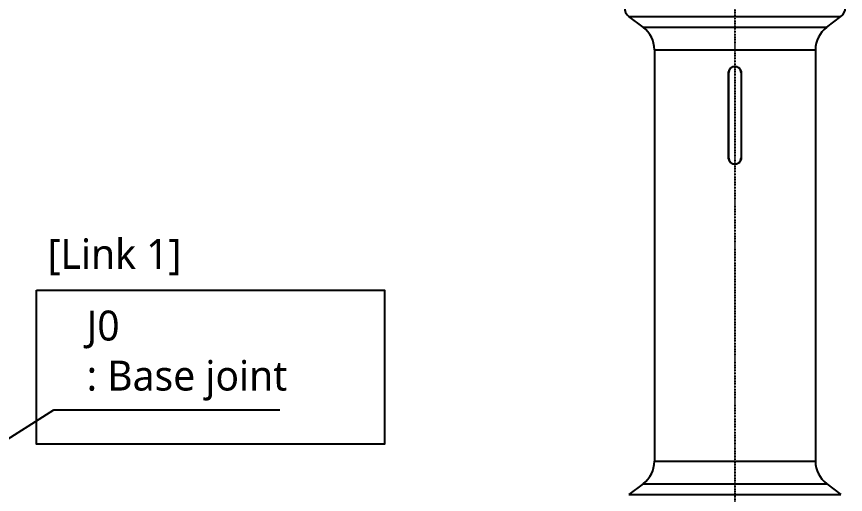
# Model space of a CAD drawing. Header units: millimetres. Extents: x 0 to 4378, y 0 to 2376.
# Drawn here: x 1831.1 to 2273.7, y 856.5 to 1111.5 of the extents above; entities that cross this region are included whole.
import ezdxf

# ---------------------------------------------------------------- set-up
doc = ezdxf.new("R2010")
doc.units = ezdxf.units.MM
doc.header["$LTSCALE"] = 0.2
doc.linetypes.add('CENTER2', pattern=[1.125, 0.75, -0.125, 0.125, -0.125])
doc.layers.add('02_Center Line', color=1, linetype='CENTER2')
doc.layers.add('05_Section Line', color=3, linetype='Continuous')
doc.styles.add('Rainbow-5.0 Style', font='malgunsl.ttf')
doc.dimstyles.new('Rainbow-5.0 Style', dxfattribs={"dimtxt": 4, "dimasz": 2.5, "dimexe": 1, "dimexo": 1, "dimgap": 1, "dimtad": 1, "dimdsep": 46, "dimtxsty": 'Rainbow-5.0 Style', "dimcen": 0, "dimclrd": 251, "dimclre": 251, "dimclrt": 7, "dimazin": 3, "dimtp": 0.1, "dimtm": 0.1, "dimtfac": 0.61, "dimtmove": 0, "dimatfit": 3, "dimfxl": 1, "dimlwd": -1, "dimlwe": -1, "dimarcsym": 1})

# ---------------------------------------------------------------- blocks, each defined once
blk = doc.blocks.new('A$C8e57dc05')
for p, q in [((-56.6, 509.2), (56.6, 509.2)), ((-49, 503.5), (-56.6, 509.2)), ((49, 503.5), (56.6, 509.2)), ((-49, 503.5), (49, 503.5)), ((-43, 491.5), (43, 491.5)), ((-43, 491.5), (-43, 271.9)), ((43, 491.5), (43, 271.9)), ((-3.35, 433.7), (-3.35, 479.3)), ((-3.3, 433.7), (-3.3, 479.3)), ((3.3, 479.3), (3.3, 433.7)), ((3.35, 479.3), (3.35, 433.7)), ((-43, 271.9), (43, 271.9)), ((-49, 259.9), (-56.6, 254.2)), ((-49, 259.9), (49, 259.9)), ((49, 259.9), (56.6, 254.2)), ((-56.6, 254.2), (56.6, 254.2))]:
    blk.add_line(p, q)
for centre, radius, start, end in [((-53, 514), 6, 180, 233.1301), ((53, 514), 6, 306.8699, 0), ((-58, 491.5), 15, 0, 53.1301), ((58, 491.5), 15, 126.8699, 180), ((0, 479.3), 3.3, 0, 180), ((0, 433.7), 3.3, 180, 0), ((-58, 271.9), 15, 306.8699, 0), ((58, 271.9), 15, 180, 233.1301)]:
    blk.add_arc(centre, radius, start, end)
for points, knots in [([(-3.35, 479.3), (-3.35, 479.72), (-3.27, 480.17), (-2.92, 480.99), (-2.67, 481.37), (-2.07, 481.97), (-1.69, 482.22), (-0.87, 482.57), (-0.42, 482.65), (0, 482.65)], [0, 0, 0, 0, 0.126245, 0.126245, 0.25249, 0.25249, 0.3787349, 0.3787349, 0.5049797, 0.5049797, 0.5049797, 0.5049797]), ([(0, 482.65), (0.42, 482.65), (0.87, 482.57), (1.69, 482.22), (2.07, 481.97), (2.67, 481.37), (2.92, 480.99), (3.27, 480.17), (3.35, 479.72), (3.35, 479.3)], [0.5049797, 0.5049797, 0.5049797, 0.5049797, 0.6312246, 0.6312246, 0.7574695, 0.7574695, 0.8837145, 0.8837145, 1.0099595, 1.0099595, 1.0099595, 1.0099595]), ([(0, 430.35), (-0.42, 430.35), (-0.87, 430.43), (-1.69, 430.78), (-2.07, 431.03), (-2.67, 431.63), (-2.92, 432.01), (-3.27, 432.83), (-3.35, 433.28), (-3.35, 433.7)], [-0.5049797, -0.5049797, -0.5049797, -0.5049797, -0.3787349, -0.3787349, -0.25249, -0.25249, -0.126245, -0.126245, 0, 0, 0, 0]), ([(3.35, 433.7), (3.35, 433.28), (3.27, 432.83), (2.92, 432.01), (2.67, 431.63), (2.07, 431.03), (1.69, 430.78), (0.87, 430.43), (0.42, 430.35), (0, 430.35)], [-1.0099595, -1.0099595, -1.0099595, -1.0099595, -0.8837145, -0.8837145, -0.7574695, -0.7574695, -0.6312246, -0.6312246, -0.5049797, -0.5049797, -0.5049797, -0.5049797])]:
    blk.add_open_spline(points, degree=3, knots=knots)
at = {"layer": '02_Center Line'}
blk.add_line((0, 1153.01), (0, -16.53), dxfattribs=at)

msp = doc.modelspace()

# ---------------------------------------------------------------- linework, layer by layer
at = {"layer": '05_Section Line'}
msp.add_lwpolyline([(1841.68, 965.431), (2027.617, 965.431), (2027.617, 883.351), (1841.68, 883.351)], close=True, dxfattribs=at)

# ---------------------------------------------------------------- block references
msp.add_blockref('A$C8e57dc05', (2214.674, 602.257))

# ---------------------------------------------------------------- texts
at = {"color": 7, "char_height": 16, "attachment_point": 7, "style": 'Rainbow-5.0 Style'}
for s, insert in [('[Link 1]', (1847.718, 973.289)), ('J0\\P: Base joint', (1868.514, 906.51))]:
    msp.add_mtext(s, dxfattribs=dict(at, insert=insert))

# ---------------------------------------------------------------- leaders
at = {"annotation_type": 0, "has_hookline": 1, "hookline_direction": 0, "text_width": 103.201}
msp.add_leader([(1645.046, 771.457), (1851.014, 901.51), (1863.514, 901.51)], dimstyle='Rainbow-5.0 Style', override={"dimscale": 5, "dimgap": 1, "dimtad": 1}, dxfattribs=at)

doc.saveas('drawing.dxf')
